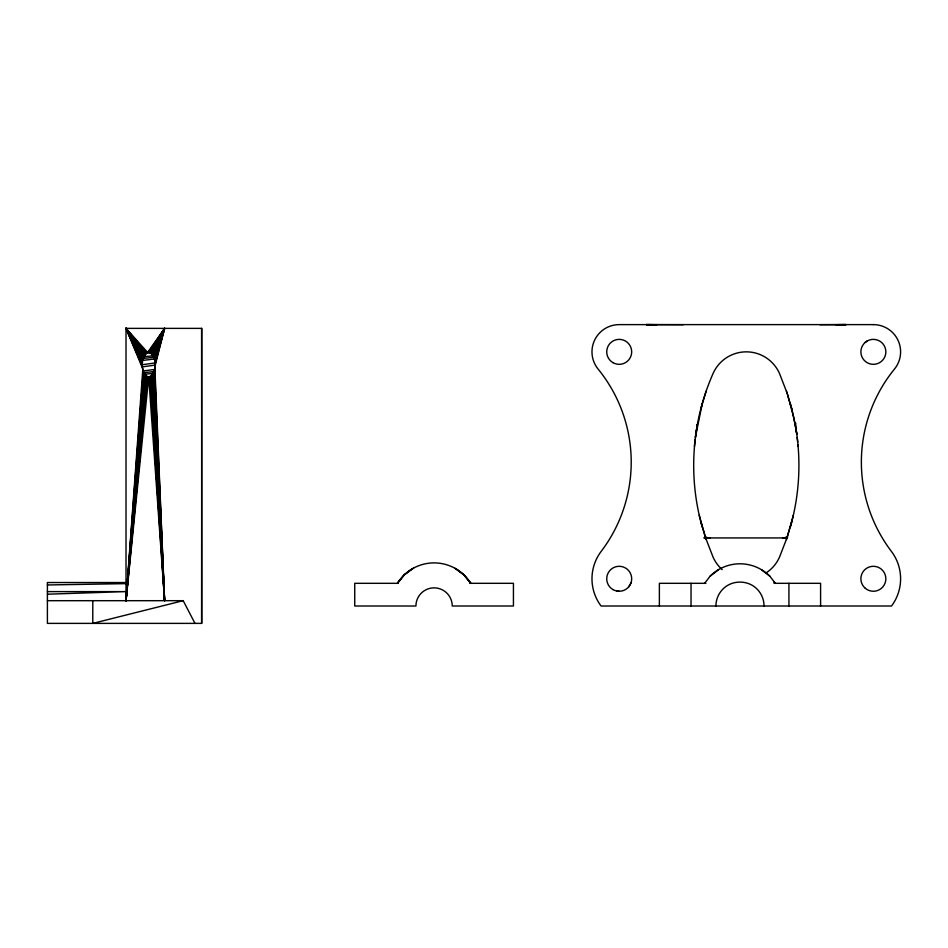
<?xml version="1.0" encoding="UTF-8"?>
<svg xmlns="http://www.w3.org/2000/svg" width="948" height="948" viewBox="0 0 948 948"><rect width="100%" height="100%" fill="white"/><g stroke="black" fill="none" stroke-linecap="round" stroke-linejoin="round"><path stroke-width="1.42" d="M201.58 623.381L201.782 328.375L126.013 328.375L126.013 600.688L148.706 377.162C157.404 373.524 157.404 355.844 148.706 352.206C139.996 355.844 139.996 373.524 148.706 377.162L164.585 600.688L154.844 366.852L164.585 328.375L147.615 352.395L126.013 328.375L142.84 368.95L126.013 600.688L147.615 376.972L150.554 376.866M790.288 527.218L791.853 521.459A226.928 226.928 0 0 0 795.763 427.666L795.787 423.27M146.573 376.415L126.013 600.688L143.302 370.929L154.394 369.495M145.589 375.491L126.013 600.688L143.918 372.706L153.529 371.569M126.013 600.688L144.689 374.247L154.204 373.263M694.457 446.425L695.109 439.765M787.136 393.159L779.493 373.465A36.308 36.308 0 0 0 713.086 373.465C704.139 393.811 698.095 415.414 695.382 437.49L702.29 403.398M696.377 430.653L695.82 434.137M793.346 515.238L787.136 537.457L779.493 557.163A36.308 36.308 0 0 1 765.593 573.22M154.939 364.684L164.585 328.375L148.706 352.206L151.502 352.229M154.844 362.515L164.585 328.375L149.784 352.395M700.726 409.157L706.165 391.05M786.413 539.566L791.853 521.459M154.571 360.418L164.585 328.375L150.839 352.952M154.109 358.439L164.585 328.375L151.822 353.877M153.481 356.661L164.585 328.375L152.711 355.121M630.941 583.044L628.773 586.8M454.981 568.29L463.501 574.488L470.753 583.316A43.122 43.122 0 0 0 397.425 583.316L404.666 574.488L413.648 568.042M397.425 583.316L404.061 575.069L411.728 569.144M704.648 583.316L710.135 576.159L718.371 569.843M865.346 342.287L867.124 341.043A12.478 12.478 0 0 1 885.847 351.85A12.478 12.478 0 0 1 867.124 362.657A12.478 12.478 0 0 1 867.124 341.043M194.98 623.381L183.189 600.688L92.785 623.381L92.785 600.688M786.366 537.492L782.598 537.931L787.61 537.362L785.525 537.741M786.994 537.504L782.598 537.931L783.332 537.919M155.342 365.075L142.555 366.852L126.013 328.375L146.573 352.952L150.768 352.81M155.401 362.906L142.461 364.684L126.013 328.375L145.589 353.877M154.974 358.936L142.84 360.418L126.013 328.375L144.689 355.121M154.192 357.254L143.302 358.439L126.013 328.375L142.555 362.515M153.54 355.761L143.918 356.661L126.013 328.375M784.814 537.824L782.598 537.931M47.4 594.206L126.013 591.611L47.4 591.611M845.735 324.619L819.83 324.69M47.4 584.963L126.013 583.636M147.615 352.395L151.822 352.348M838.506 324.69L846.137 324.619L835.852 324.69M704.376 537.789L709.981 537.931L705.442 537.919M704.127 537.931L787.196 537.931M704.245 537.895L708.642 537.895M126.013 582.534L47.4 582.534L47.4 623.381L201.782 623.381L201.58 328.375M398.267 583.316L354.742 583.316L354.742 606.009L415.935 606.009A18.154 18.154 0 0 1 434.089 587.855A18.154 18.154 0 0 1 452.243 606.009L513.437 606.009L513.437 583.316L469.912 583.316M705.893 583.316L659.37 583.316L659.37 606.009M47.4 600.688L183.189 600.688M653.729 324.69L646.441 324.619L683.176 324.69M784.304 537.86L787.207 537.871M784.079 537.883L787.006 537.883M646.441 324.619L656.727 324.69M704.826 537.338L709.981 537.931L707.765 537.824M709.246 537.919L709.981 537.931M617.041 591.066L619.21 591.256M706.059 537.421L706.864 537.706L704.968 537.362L707.315 537.777M705.513 537.492L707.018 537.741M456.45 569.144L464.117 575.069L470.753 583.316M761.588 569.843L769.823 576.159L775.322 583.316M699.221 515.238L705.442 537.457L713.086 557.163A36.308 36.308 0 0 0 722.198 569.641M787.551 394.486L793.974 418.21L796.758 434.137M786.413 391.05L791.853 409.157L795.763 427.666M696.839 424.74L696.851 427.666A226.928 226.928 0 0 0 700.726 521.459L706.165 539.566M790.277 403.457L791.853 409.157M700.726 521.459L702.29 527.171M796.213 430.511L796.889 433.994M797.197 437.478L797.718 442.052M798.003 444.991L798.121 446.425M149.784 376.972L164.585 600.688L154.571 368.95M150.839 376.415L164.585 600.688L154.109 370.929M151.822 375.491L164.585 600.688L153.481 372.706M152.711 374.247L164.585 600.688M820.589 606.009L820.589 583.316L774.078 583.316L774.078 581.693M788.926 583.316L788.926 606.009M691.033 583.316L691.033 606.009M715.93 606.009A24.056 24.056 0 0 1 727.957 585.177C735.364 581.065 744.607 581.065 752.013 585.177A24.056 24.056 0 0 1 764.041 606.009M710.135 576.159A42.21 42.21 0 0 1 769.823 576.159M786.52 537.469L785.714 537.706L786.532 537.575M873.369 324.619L619.21 324.619A27.231 27.231 0 0 0 598.093 369.045A147.509 147.509 0 0 1 601.21 551.345A45.386 45.386 0 0 0 601.056 606.009L891.523 606.009A45.386 45.386 0 0 0 891.369 551.345A147.509 147.509 0 0 1 894.485 369.045A27.231 27.231 0 0 0 873.369 324.619M865.346 588.341A12.478 12.478 0 0 0 885.657 580.946A12.478 12.478 0 0 0 869.103 567.046A12.478 12.478 0 0 0 865.346 588.341M612.965 362.657A12.478 12.478 0 0 0 631.688 351.85A12.478 12.478 0 0 0 612.965 341.043A12.478 12.478 0 0 0 612.965 362.657M612.965 589.585A12.478 12.478 0 0 0 631.688 578.778A12.478 12.478 0 0 0 612.965 567.971A12.478 12.478 0 0 0 612.965 589.585"/></g></svg>
